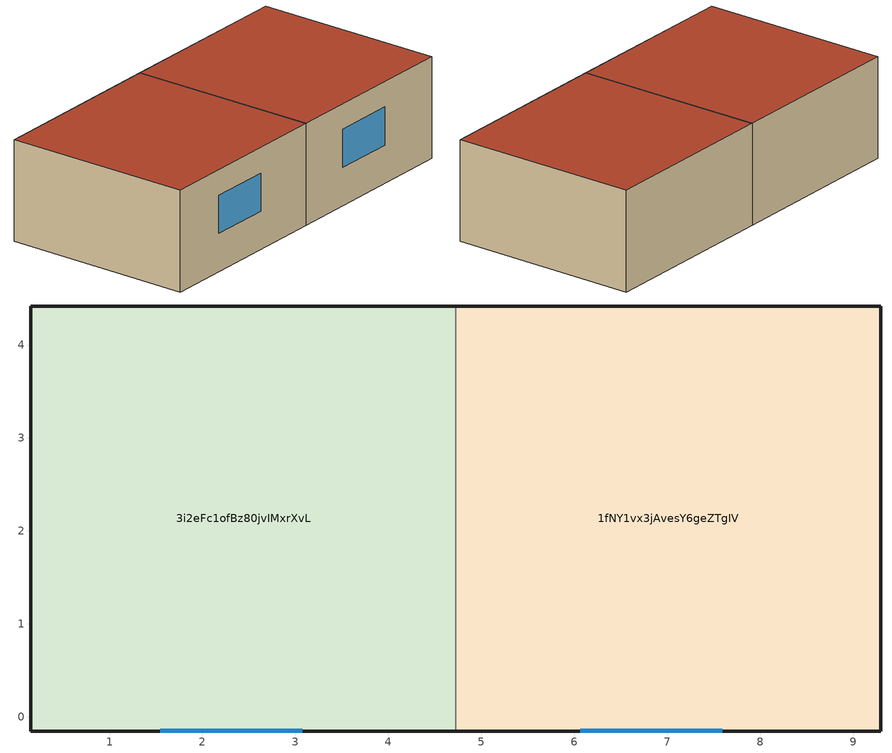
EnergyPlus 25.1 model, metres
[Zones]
1fNY1vx3jAvesY6geZTgIV
 floor ground (FLOORSLAB): 9.3,4.42 9.3,-0.15 4.72,-0.15 4.72,4.42 z0
 wall outside (EXTERIOR): 4.72,-0.15 9.3,-0.15 9.3,4.42 4.72,4.42 z0:2.44
 wall to 3i2eFc1ofBz80jvIMxrXvL (INTERIOR): 4.72,4.42 4.72,-0.15 z0:2.44
 window (DOUBLE PANE WINDOW): 6.07,-0.15 7.59,-0.15 z0.91:1.83
 roof outside (ROOFSLAB): 4.72,4.42 4.72,-0.15 9.3,-0.15 9.3,4.42 z2.44
3i2eFc1ofBz80jvIMxrXvL
 floor ground (FLOORSLAB): 4.72,-0.15 0.15,-0.15 0.15,4.42 4.72,4.42 z0
 wall outside (EXTERIOR): 4.72,4.42 0.15,4.42 0.15,-0.15 4.72,-0.15 z0:2.44
 window (DOUBLE PANE WINDOW): 1.55,-0.15 3.07,-0.15 z0.91:1.83
 roof outside (ROOFSLAB): 4.72,4.42 0.15,4.42 0.15,-0.15 4.72,-0.15 z2.44
[Site:Location]
Chicago: Latitude {deg}=42; Longitude {deg}=-88; Time Zone {hr}=-6; Elevation {m}=186
[Site:GroundTemperature:BuildingSurface]
18, 18, 18, 18, 18, 18, 18, 18, 18, 18, 18, 18
[SizingPeriod:DesignDay] Day of Month=21; Humidity Condition Type=Wetbulb; Rain Indicator=No; Snow Indicator=No; Daylight Saving Time Indicator=No; Solar Model Indicator=ASHRAEClearSky
Name | Month | Day Type | Maximum Dry-Bulb Temperature {C} | Daily Dry-Bulb Temperature Range {deltaC} | Wetbulb or DewPoint at Maximum Dry-Bulb {C} | Barometric Pressure {Pa} | Wind Speed {m/s} | Wind Direction {deg} | Sky Clearness
Chicago ILLINOIS SUMMER | 7 | SummerDesignDay | 32.77778 | 10.88889 | 23.33333 | 99433.54 | 3.8 | 213 | 0.98
Chicago ILLINOIS WINTER | 1 | WinterDesignDay | -21.1111 | 0 | -21.1111 | 99782.25 | 11.6 | 326 | 0.5
[Building]
Bldg0: North Axis {deg}=0; Terrain=Suburbs; Loads Convergence Tolerance Value {W}=0.04; Temperature Convergence Tolerance Value {deltaC}=0.4; Solar Distribution=MinimalShadowing; Maximum Number of Warmup Days=25; Minimum Number of Warmup Days=6
[Material] Thermal Absorptance=0.9
Name | Roughness | Thickness {m} | Conductivity {W/m-K} | Density {kg/m3} | Specific Heat {J/kg-K} | Solar Absorptance | Visible Absorptance
A3 - STEEL SIDING | Smooth | 0.0015 | 44.96 | 7688.86 | 410 | 0.2 | 0.2
GP02 Gyps or Plast Brd 5/8 in | MediumSmooth | 0.0159 | 0.16 | 801 | 837 | 0.75 | 0.75
C5 - 4 IN HW CONCRETE | MediumRough | 0.101498 | 1.729577 | 2242.585 | 836.8 | 0.65 | 0.65
C13 - 6 IN HW CONCRETE | MediumRough | 0.15 | 1.72 | 2242.58 | 830 | 0.65 | 0.65
CB52 - 6 IN MW CONCRETE / PERLITE CBLK | MediumRough | 0.15 | 0.39 | 1345.55 | 830 | 0.2 | 0.2
CLAY TILE 2 CELL - 10 IN | Smooth | 0.25 | 0.63 | 1121.29 | 830 | 0.63 | 0.63
[Material:NoMass]
BOARD INSULATION: Roughness=Rough; Thermal Resistance {m2-K/W}=0.17; Thermal Absorptance=0.9; Solar Absorptance=0.75; Visible Absorptance=0.75
[WindowMaterial:Glazing]
GLASS - CLEAR SHEET 1 / 8 IN: Optical Data Type=SpectralAverage; Thickness {m}=0.003; Solar Transmittance at Normal Incidence=0.85; Front Side Solar Reflectance at Normal Incidence=0.075; Back Side Solar Reflectance at Normal Incidence=0.075; Visible Transmittance at Normal Incidence=0.901; Front Side Visible Reflectance at Normal Incidence=0.081; Back Side Visible Reflectance at Normal Incidence=0.081; Infrared Transmittance at Normal Incidence=0; Front Side Infrared Hemispherical Emissivity=0.84; Back Side Infrared Hemispherical Emissivity=0.84; Conductivity {W/m-K}=0.9
[WindowMaterial:Gas]
AirGap - AIRSPACE RESISTANCE: Gas Type=AIR; Thickness {m}=0.0125
[Construction]
EXTERIOR: A3 - STEEL SIDING, CB52 - 6 IN MW CONCRETE / PERLITE CBLK, BOARD INSULATION, GP02 Gyps or Plast Brd 5/8 in
INTERIOR: GP02 Gyps or Plast Brd 5/8 in, CB52 - 6 IN MW CONCRETE / PERLITE CBLK, GP02 Gyps or Plast Brd 5/8 in
FLOORSLAB: BOARD INSULATION, C13 - 6 IN HW CONCRETE, CLAY TILE 2 CELL - 10 IN
ROOFSLAB: BOARD INSULATION, C5 - 4 IN HW CONCRETE
DOUBLE PANE WINDOW: GLASS - CLEAR SHEET 1 / 8 IN, AirGap - AIRSPACE RESISTANCE, GLASS - CLEAR SHEET 1 / 8 IN
[Zone] Type=1; Multiplier=1; Ceiling Height {m}=2.4384; Volume {m3}=autocalculate
1fNY1vx3jAvesY6geZTgIV; 3i2eFc1ofBz80jvIMxrXvL
[Daylighting:Controls] Lighting Control Type=Continuous; Minimum Input Power Fraction for Continuous or ContinuousOff Dimming Control=0.3; Minimum Light Output Fraction for Continuous or ContinuousOff Dimming Control=0.2; Probability Lighting will be Reset When Needed in Manual Stepped Control=1; Fraction of Lights Controlled by Reference Point 1=0.5; Illuminance Setpoint at Reference Point 1 {lux}=500; Fraction of Lights Controlled by Reference Point 2=0.5; Illuminance Setpoint at Reference Point 2 {lux}=500
Name | Zone or Space | Daylighting Method | Glare Calculation Azimuth Angle of View Direction Clockwise from Zone y-Axis {deg} | DElight Gridding Resolution {m2} | Daylighting Reference Point 1 | Daylighting Reference Point 2 | Glare Calculation Daylighting Reference Point | Maximum Allowable Discomfort Glare Index
DElight Zone | 3i2eFc1ofBz80jvIMxrXvL | DElight | 0 | 0.5 | RefPt 1 | RefPt 2
1fNY1vx3jAvesY6geZTgIV_DaylCtrl | 1fNY1vx3jAvesY6geZTgIV | SplitFlux | 180 |  | 1fNY1vx3jAvesY6geZTgIV_DaylRefPt1 | 1fNY1vx3jAvesY6geZTgIV_DaylRefPt2 | 1fNY1vx3jAvesY6geZTgIV_DaylRefPt1 | 50
[Lights] Schedule=BLDG Sch   3; Design Level Calculation Method=LightingLevel; Lighting Level {W}=1464.375; Return Air Fraction=0; Fraction Radiant=0.2; Fraction Visible=0.2; Fraction Replaceable=1
Name | Zone or ZoneList or Space or SpaceList
3i2eFc1ofBz80jvIMxrXvL Lights 1 | 3i2eFc1ofBz80jvIMxrXvL
1fNY1vx3jAvesY6geZTgIV Lights 1 | 1fNY1vx3jAvesY6geZTgIV
[ZoneControl:Thermostat] Control Type Schedule=Zone Control Type Sched; Control 1=Heating Setpoint with SB; Control 2=Cooling Setpoint with SB
Name | Zone or ZoneList
DElight Zone Thermostat | 3i2eFc1ofBz80jvIMxrXvL
Detailed Zone Thermostat | 1fNY1vx3jAvesY6geZTgIV
[ThermostatSetpoint:SingleHeating]
Heating Setpoint with SB: Setpoint Temperature Schedule=Heating Setpoints
[ThermostatSetpoint:SingleCooling]
Cooling Setpoint with SB: Setpoint Temperature Schedule=Cooling Setpoints
[Zone equipment]
3i2eFc1ofBz80jvIMxrXvL: Zone2Air
1fNY1vx3jAvesY6geZTgIV: Zone1Air
[ZoneHVAC:IdealLoadsAirSystem] Maximum Heating Supply Air Temperature {C}=50; Minimum Cooling Supply Air Temperature {C}=13; Maximum Heating Supply Air Humidity Ratio {kgWater/kgDryAir}=0.015; Minimum Cooling Supply Air Humidity Ratio {kgWater/kgDryAir}=0.009; Heating Limit=NoLimit; Maximum Heating Air Flow Rate {m3/s}=autosize; Cooling Limit=NoLimit; Maximum Cooling Air Flow Rate {m3/s}=autosize; Dehumidification Control Type=ConstantSupplyHumidityRatio; Humidification Control Type=ConstantSupplyHumidityRatio
Zone2Air; Zone1Air
[Schedule:Compact]
BLDG Sch   3: Through: 12/31, For: Weekdays, Until:  6:00, 0.05, Until:  7:00, 0.2, Until: 17:00, 1, Until: 24:00, 0.05, For: Weekends Holidays, Until: 24:00, 0.05, For: AllOtherDays, Until: 24:00, 0.05
Heating Setpoints: Through: 12/31, For: AllDays, Until:  7:00, 15, Until: 17:00, 20, Until: 24:00, 15
Cooling Setpoints: Through: 12/31, For: AllDays, Until:  7:00, 30, Until: 20:00, 23, Until: 24:00, 30
Zone Control Type Sched: Through: 3/31, For: AllDays, Until: 24:00, 1, Through: 9/30, For: AllDays, Until: 24:00, 2, Through: 12/31, For: AllDays, Until: 24:00, 1
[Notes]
DElightCFSLightShelf.idf
Basic file description: This is a daylighting calculation comparison
between a DElight analytical CFS LIGHTSHELF aperture
and the Detailed method for a standard window aperture.
Building: Two identical zones are defined each with a single aperture in the south wall.
One zone hosts Daylighting:DElight input objects including an analytical CFS LIGHTSHELF aperture.
The other hosts Daylighting:Detailed input objects and a standard window aperture.
Building, Zone, Surface, and Window geometry was imported from an IFC data model.
Imported  IFC File Schema     : FILE_SCHEMA (('IFC2X2_FINAL'));
Generated on: February 10, 2004: 18:01
Internal: Electric lighting only (with dimming control)
The overhead electric lighting in both zones have continuous dimming control.
The zones each have two daylighting control points ("reference point") with
illuminance set points of 500 lux (about 50 footcandles).
The reference points are located at the center of the windows at depths of 1/3 and 2/3 of the zone, at desk height.
Run:      1st week in April; 2 design days
System:   Ideal Loads
Plant:    None (simple ideal loads)
